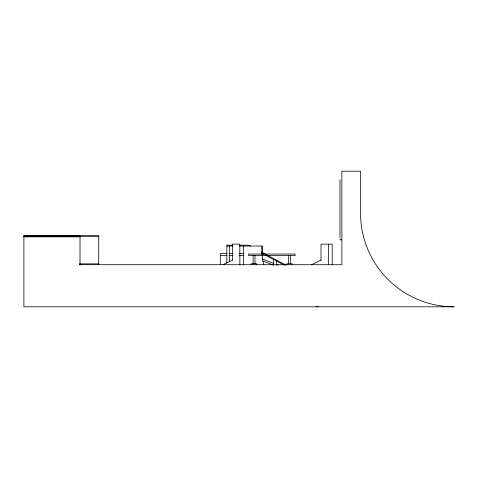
<?xml version="1.0" encoding="UTF-8"?>
<svg xmlns="http://www.w3.org/2000/svg" width="478" height="478" viewBox="0 0 478 478"><rect width="100%" height="100%" fill="white"/><g stroke="black" fill="none" stroke-linecap="round" stroke-linejoin="round"><path stroke-width="0.72" d="M262.069 246.015L262.069 254.433L262.069 246.015L239.454 246.015M223.011 264.716L232.368 260.044M311.65 264.716L321.001 260.044M23.9 235.839L80.011 235.839L80.011 264.716M23.9 236.664L98.719 236.664M23.9 236.837L80.011 236.837M341.872 239.789L340.001 239.789L340.001 238.833M232.631 245.19L226.841 245.19L226.841 263.282M239.872 245.19L248.56 245.19L250.526 246.242M226.841 246.015L232.774 246.015M226.942 253.495L220.298 253.495L220.298 264.716M229.153 253.495L232.846 253.495M239.49 253.495L243.183 253.495M220.298 255.366L226.942 255.366M229.153 255.366L232.846 255.366M239.49 255.366L243.183 255.366M290.738 255.366L295.195 255.366L295.195 254.057L248.435 254.057L248.435 255.366L290.516 255.366L290.516 263.784M79.456 263.862L98.719 263.862M79.456 264.716L341.872 264.716L341.872 171.196L360.579 171.196L360.579 215.751A93.557 93.557 0 0 0 454.1 306.804L23.9 306.804L23.9 235.487L98.719 235.487L98.719 264.716M316.078 306.661L318.181 306.804M262.237 258.903L273.338 263.229M276.117 264.31L278.196 265.123M262.93 261.042L273.338 265.099M261.693 252.193L286.005 265.159M261.4 252.976L264.011 254.368M265.314 255.061L284.302 265.188M263.874 264.824L262.96 261.43L262.159 255.133M339.966 179.776L339.966 237.452M332.198 264.716L332.198 244.144L321.001 244.144L321.001 260.402M328.488 244.144L328.488 264.716M292.387 264.716L292.387 263.784L286.776 263.784L286.776 264.716M288.646 255.366L288.646 263.784M276.409 260.976L276.409 265.32M273.601 259.482L273.601 265.284M256.847 264.716L256.847 263.784L251.237 263.784L251.237 264.716M254.977 255.366L254.977 263.784M253.107 255.366L253.107 263.784M243.362 246.015L243.362 264.716M239.848 264.716L239.848 244.144L232.368 244.144L232.368 260.402M229.649 246.015L229.649 261.842"/></g></svg>
